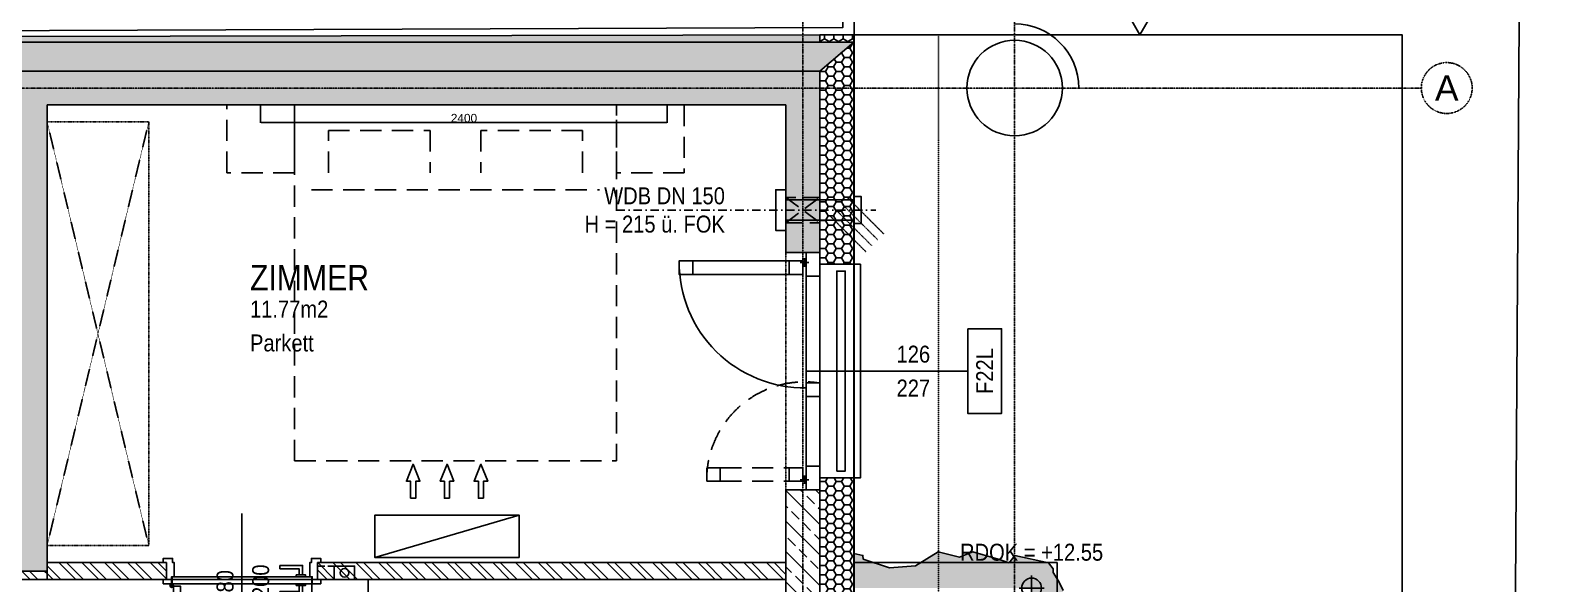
# Model space of a CAD drawing. Header units: millimetres. Extents: x -89828 to -25315, y -35442 to 69272.
# Drawn here: x -34654 to -25745, y 17644 to 20911 of the extents above; entities that cross this region are included whole.
import ezdxf
from ezdxf.enums import TextEntityAlignment as Align

# ---------------------------------------------------------------- set-up
doc = ezdxf.new("R2010")
doc.units = ezdxf.units.MM
doc.linetypes.add('HIDDEN2', pattern=[0.1875, 0.125, -0.0625])
doc.linetypes.add('STRICHPUNKT', pattern=[1, 0.5, -0.25, 0, -0.25])
for name, color, linetype in [('00_HLP---------M0', 6, 'Continuous'), ('00_HLP-G00-L04-M0', 6, 'Continuous'), ('01-BFL-G00-L04-M0', 10, 'Continuous'), ('01-SYM-G00-L04-M0', 8, 'Continuous'), ('01-TXT---------M0', 1, 'Continuous'), ('01-TXT---------PP', 1, 'Continuous'), ('01-TXT-G00-L04-M0', 1, 'Continuous'), ('02-ANS-G00-L04-M0', 8, 'Continuous'), ('02-AXO-G00-L04-M0', 8, 'STRICHPUNKT'), ('02-DIM-G00-L04-ACHSEN', 8, 'Continuous'), ('02-FIL-G00-L04-GRÜN', 72, 'Continuous'), ('02-FIL-G00-L04-LILA', 223, 'Continuous'), ('02-FIL-G00-L04-ORANGE', 40, 'Continuous'), ('02-FIL-G00-L04-STB', 8, 'Continuous'), ('02-HID-G00-L04-M0', 8, 'HIDDEN2'), ('02-TWA---------M0', 4, 'Continuous'), ('02-TWA-G00-L04-M0', 4, 'Continuous'), ('02-TWB-G00-L04-M0', 5, 'Continuous'), ('02-WDA---------M0', 8, 'Continuous'), ('02-WDA-G00-L04-M0', 8, 'Continuous'), ('02-ZWA---------M0', 2, 'Continuous'), ('02-ZWA-G00-L04-M0', 2, 'Continuous'), ('03-ANS-G00-L04-M0', 8, 'Continuous'), ('04-HLP---------M0', 8, 'HIDDEN2'), ('04-STO---------M0', 1, 'Continuous'), ('04-SYM---------EP', 8, 'Continuous'), ('04-SYM-G00-L04-EP', 8, 'Continuous'), ('04-TXT---------EP', 8, 'Continuous'), ('04-TXT-G00-L04-M0', 8, 'Continuous'), ('04-TXT-G00-L04-POS', 8, 'Continuous'), ('05-STO--------M0', 1, 'Continuous'), ('05-SYM---------M0', 8, 'Continuous'), ('05-SYM--------M0', 8, 'Continuous'), ('05-SYM-G00-L04-M0', 8, 'Continuous'), ('05-TXT---------PP', 8, 'Continuous'), ('05-TXT--------M0', 8, 'Continuous'), ('05-TXT-G00-L04-M0', 8, 'Continuous'), ('07-SAN---------M0', 8, 'Continuous'), ('07-SAN-G00-L04-KLIMA', 8, 'Continuous'), ('07-SAN-G00-L04-M0', 8, 'Continuous'), ('07_MOB-G00-L04-M0', 6, 'HIDDEN2'), ('09-SYM-G00-L04-GEHSTEIG', 8, 'Continuous'), ('09-VER-G00-L04-GRUNDSTÜCKSGRENZE', 161, 'Continuous')]:
    doc.layers.add(name, color=color, linetype=linetype)
doc.styles.add('ARIAL', font='arial.ttf', dxfattribs={"width": 0.85})
doc.styles.get("Standard").update_dxf_attribs({"font": 'arial.ttf'})
doc.dimstyles.new('ISO-25', dxfattribs={"dimtxt": 50, "dimasz": 2.5, "dimexe": 1.25, "dimexo": 0.625, "dimtad": 1, "dimdec": 0, "dimtxsty": 'Standard', "dimcen": 2.5, "dimadec": 0, "dimazin": 0, "dimtfac": 1, "dimtdec": 0, "dimtmove": 0, "dimatfit": 3, "dimfxl": 1, "dimarcsym": 0})
doc.dimstyles.new('pp chromy&schneider', dxfattribs={"dimscale": 0.005, "dimtxt": 25, "dimasz": 10, "dimexe": 0, "dimexo": 0, "dimgap": 5, "dimtad": 1, "dimdec": 1, "dimlfac": 100, "dimrnd": 0.1, "dimzin": 9, "dimdsep": 46, "dimtxsty": 'ARIAL', "dimblk": 'c&s kote', "dimcen": 0, "dimse1": 1, "dimse2": 1, "dimclrd": 8, "dimclrt": 8, "dimadec": 0, "dimazin": 0, "dimtfac": 0.75, "dimtdec": 1, "dimtix": 1, "dimtmove": 2, "dimatfit": 0, "dimldrblk": 'NONE', "dimfxl": 1, "dimtolj": 1, "dimlwd": -1, "dimarcsym": 0})
pattern_1 = [(90, (-114957.16, -39290.578), (-27.4963, 47.625), [31.75, -63.5]), (210, (-114957.16, -39290.578), (-27.49631, -47.624994), [31.75, -63.5]), (150, (-114957.16, -39290.578), (-54.99261, 6e-06), [-63.5, 31.75])]
pattern_2 = [(135, (-114957.16, -39290.58), (-67.35192, -67.35192), []), (135, (-114957.16, -39245.68), (-67.35192, -67.35192), [])]
pattern_3 = [(180, (42.84, 5709.422), (-47.625, -27.4963), [31.75, -63.5]), (300, (42.84, 5709.422), (47.624994, -27.49631), [31.75, -63.5]), (240, (42.84, 5709.422), (-6e-06, -54.99261), [-63.5, 31.75])]

# ---------------------------------------------------------------- blocks, each defined once
blk = doc.blocks.new('*D274')
at = {"color": 0, "lineweight": -2, "transparency": 16777216}
for p, q in [((-33294.5, 20468.8), (-33294.5, 20364.1)), ((-30894.5, 20468.8), (-30894.5, 20364.1)), ((-33292, 20365.4), (-30897, 20365.4))]:
    blk.add_line(p, q, dxfattribs=at)
at = {"color": 0, "transparency": 16777216}
for points in [[(-33292, 20365.8), (-33292, 20364.9), (-33294.5, 20365.4)], [(-30897, 20365.8), (-30897, 20364.9), (-30894.5, 20365.4)]]:
    blk.add_solid(points, dxfattribs=at)
at = {"layer": 'Defpoints', "color": 0, "transparency": 16777216}
for p in [(-33294.5, 20469.4), (-30894.5, 20469.4), (-30894.5, 20365.4)]:
    blk.add_point(p, dxfattribs=at)
at = {"color": 0, "transparency": 16777216, "insert": (-32094.5, 20391.5), "char_height": 50, "attachment_point": 5}
blk.add_mtext('2400', dxfattribs=at)
blk = doc.blocks.new('05-TXT')
at = {"layer": '05-TXT--------M0'}
blk.add_line((-0.4, 0), (0.4, 0), dxfattribs=at)
at = {"layer": '05-TXT--------M0', "color": 8, "style": 'ARIAL', "width": 0.85}
blk.add_attdef('BREITE', text='', height=0.1, dxfattribs=at).set_placement((0, 0.05), align=Align.CENTER)
blk.add_attdef('HÖHE', text='', height=0.1, rotation=360, dxfattribs=at).set_placement((0, -0.06), align=Align.TOP_CENTER)
blk = doc.blocks.new('04-TXT')
blk.add_line((0, 0), (0.9529, 0))
at = {"layer": '04-TXT---------EP', "color": 8, "style": 'ARIAL', "width": 0.85}
blk.add_attdef('WIDTH', text='', height=0.1, dxfattribs=at).set_placement((0.6322, 0.05), align=Align.CENTER)
blk.add_attdef('HEIGHT', text='', height=0.1, dxfattribs=at).set_placement((0.6322, -0.05), align=Align.TOP_CENTER)
blk = doc.blocks.new('01-SQM')
at = {"layer": '01-TXT---------M0', "color": 1, "style": 'ARIAL', "width": 0.85}
blk.add_attdef('ROOM', (0, 0), '', height=0.15, dxfattribs=at)
blk.add_attdef('AREA', text='', height=0.1, dxfattribs=at).set_placement((0, -0.06), align=Align.TOP_LEFT)
at = {"layer": '01-TXT---------PP', "color": 1, "style": 'ARIAL', "width": 0.85}
blk.add_attdef('NR', text='', height=0.15, dxfattribs=at).set_placement((-0.1173, 0), align=Align.RIGHT)
blk.add_attdef('FLOOR', text='', height=0.1, dxfattribs=at).set_placement((0, -0.26), align=Align.TOP_LEFT)
blk = doc.blocks.new('TÜR-80_10er-WAND')
at = {"layer": '00_HLP---------M0'}
blk.add_lwpolyline([(0.4115, -0.025), (-0.4115, -0.025), (-0.4115, -0.025), (-0.4115, 0.017), (0.4115, 0.017)], close=True, dxfattribs=at)
for points in [[(0.4, 0.017), (-0.4, 0.017)], [(-0.375, 0.017), (-0.375, 0.027), (-0.32, 0.027), (-0.32, 0.017)], [(-0.3575, 0.027), (-0.3575, 0.083), (-0.2225, 0.083)], [(-0.3375, 0.027), (-0.3375, 0.063), (-0.2225, 0.063)], [(-0.2225, 0.063), (-0.2225, 0.083)], [(-0.375, -0.025), (-0.375, -0.035), (-0.32, -0.035), (-0.32, -0.025)], [(-0.3575, -0.035), (-0.3575, -0.091), (-0.2225, -0.091)], [(-0.3375, -0.035), (-0.3375, -0.071), (-0.2225, -0.071)], [(-0.2225, -0.071), (-0.2225, -0.091)]]:
    blk.add_lwpolyline(points, dxfattribs=at)
at = {"layer": '02-ZWA---------M0'}
for points in [[(-0.445, 0.1), (-0.445, 0)], [(0.445, 0.1), (0.445, 0)]]:
    blk.add_lwpolyline(points, dxfattribs=at)
at = {"layer": '05-STO--------M0'}
for points in [[(-0.465, 0.1), (-0.465, 0.125), (-0.41, 0.125), (-0.41, 0.1), (-0.4, 0.1), (-0.4, 0.017), (-0.415, 0.017), (-0.415, -0.025), (-0.465, -0.025), (-0.465, 0)], [(0.465, 0.1), (0.465, 0.125), (0.41, 0.125), (0.41, 0.1), (0.4, 0.1), (0.4, 0.017), (0.415, 0.017), (0.415, -0.025), (0.465, -0.025), (0.465, 0)]]:
    blk.add_lwpolyline(points, dxfattribs=at)
at = {"layer": '05-SYM---------M0'}
for points in [[(0.352, -0.8085), (0.296, -0.8085), (0.296, -0.6735)], [(0.316, -0.6735), (0.296, -0.6735)], [(0.352, -0.7885), (0.316, -0.7885), (0.316, -0.6735)], [(0.414, -0.8085), (0.47, -0.8085), (0.47, -0.6735)], [(0.414, -0.7885), (0.45, -0.7885), (0.45, -0.6735)], [(0.45, -0.6735), (0.47, -0.6735)], [(0.362, -0.826), (0.352, -0.826), (0.352, -0.771), (0.362, -0.771)], [(0.404, -0.826), (0.414, -0.826), (0.414, -0.771), (0.404, -0.771)]]:
    blk.add_lwpolyline(points, dxfattribs=at)
at = {"layer": '05-SYM--------M0'}
blk.add_lwpolyline([(0.404, -0.0395), (0.404, -0.8625), (0.404, -0.8625), (0.362, -0.8625), (0.362, -0.0395)], close=True, dxfattribs=at)
for points in [[(0.41, -0.036), (0.42, -0.036)], [(0.415, -0.031), (0.415, -0.041)]]:
    blk.add_lwpolyline(points, dxfattribs=at)
blk.add_circle((0.415, -0.036), 0.01, dxfattribs=at)
blk.add_arc((0.415, -0.036), 0.8282, 176.33088, 266.33088, dxfattribs=at)
blk = doc.blocks.new('FENSTER_140')
at = {"layer": '02-WDA---------M0'}
for points in [[(0.07, -0.2), (0.07, -0.4)], [(1.33, -0.2), (1.33, -0.4)]]:
    blk.add_lwpolyline(points, dxfattribs=at)
at = {"layer": '04-HLP---------M0', "linetype": 'Continuous'}
for points in [[(0.13, 0.55), (0.13, 0.63), (0.05, 0.63), (0.05, 0.55)], [(0.13, -0.1), (0.13, -0.02), (0.05, -0.02), (0.05, -0.1)]]:
    blk.add_lwpolyline(points, close=True, dxfattribs=at)
for points in [[(0.05, 0.55), (0.05, -0.02)], [(0.13, 0.55), (0.13, -0.02)]]:
    blk.add_lwpolyline(points, dxfattribs=at)
at = {"layer": '04-HLP---------M0'}
for points in [[(1.27, 0.3874), (1.27, 0.4674), (1.35, 0.4674), (1.35, 0.3874)], [(1.27, -0.1), (1.27, -0.02), (1.35, -0.02), (1.35, -0.1)]]:
    blk.add_lwpolyline(points, close=True, dxfattribs=at)
for points in [[(1.27, 0.3874), (1.27, -0.02)], [(1.35, 0.3874), (1.35, -0.02)], [(0.059, -0.135), (0.059, -0.085)], [(1.341, -0.135), (1.341, -0.085)], [(0.034, -0.11), (0.084, -0.11)], [(1.366, -0.11), (1.316, -0.11)]]:
    blk.add_lwpolyline(points, dxfattribs=at)
at = {"layer": '04-HLP---------M0', "linetype": 'Continuous'}
blk.add_arc((0.059, -0.11), 0.74, 359.09057, 90.46457, dxfattribs=at)
at = {"layer": '04-HLP---------M0'}
blk.add_arc((1.341, -0.11), 0.5775, 89.17818, 188.24632, dxfattribs=at)
at = {"layer": '04-STO---------M0'}
for points in [[(0.14, -0.2), (0, -0.2), (0, -0.12), (0.14, -0.12)], [(0.77, -0.2), (0.85, -0.2), (0.85, -0.12), (0.77, -0.12)], [(1.26, -0.2), (1.4, -0.2), (1.4, -0.12), (1.26, -0.12)]]:
    blk.add_lwpolyline(points, close=True, dxfattribs=at)
at = {"layer": '04-SYM---------EP'}
for p, q in [((1.26, -0.12), (0.14, -0.12)), ((1.26, -0.2), (0.14, -0.2))]:
    blk.add_line(p, q, dxfattribs=at)
blk = doc.blocks.new('BETT')
for points in [[(0, 0.95), (-0.4, 0.95), (-0.4, 1.35), (0, 1.35)], [(0, -1.35), (-0.4, -1.35), (-0.4, -0.95), (0, -0.95)]]:
    blk.add_lwpolyline(points, close=True)
at = {"flags": 128}
blk.add_lwpolyline([(-2.1, 0.95), (-2.1, -0.95), (0, -0.95), (0, 0.95)], close=True, dxfattribs=at)
for points in [[(-0.5, 0.85), (-0.5, -0.85)], [(-0.4, 0.75), (-0.15, 0.75), (-0.15, 0.15), (-0.4, 0.15)], [(-0.4, -0.75), (-0.15, -0.75), (-0.15, -0.15), (-0.4, -0.15)]]:
    blk.add_lwpolyline(points)
blk = doc.blocks.new('WANDLÜFER')
at = {"layer": '02-TWA---------M0', "linetype": 'HIDDEN2', "ltscale": 0.75}
for points in [[(0.075, 0), (0.075, -0.2), (-0.075, -0.2), (-0.075, 0), (0.075, 0)], [(-0.075, 0), (0.075, -0.2)], [(0.075, 0), (-0.075, -0.2)]]:
    blk.add_lwpolyline(points, dxfattribs=at)
at = {"layer": '07-SAN---------M0', "linetype": 'STRICHPUNKT', "ltscale": 0.1}
blk.add_lwpolyline([(0, 1), (0, -0.53)], dxfattribs=at)
at = {"layer": '07-SAN---------M0'}
for points in [[(0, 0), (-0.12, 0), (-0.12, 0.06), (0.12, 0.06), (0.12, 0)], [(0.08, -0.4), (-0.08, -0.4), (-0.08, -0.445), (0.08, -0.445)]]:
    blk.add_lwpolyline(points, close=True, dxfattribs=at)
for points in [[(-0.06, 0), (-0.06, -0.4)], [(0.06, 0), (0.06, -0.4)]]:
    blk.add_lwpolyline(points, dxfattribs=at)
blk = doc.blocks.new('c&s kote')
at = {"color": 8}
for p, q in [((0, -2), (0, 2)), ((0, 2), (0, -2)), ((-2, 0), (2, 0)), ((2, 0), (-2, 0))]:
    blk.add_line(p, q, dxfattribs=at)
blk.add_circle((0, 0), 0.5, dxfattribs=at)
blk = doc.blocks.new('*D345')
at = {"layer": '02-DIM-G00-L04-ACHSEN', "color": 0, "lineweight": -2, "transparency": 16777216}
blk.add_line((-29794.5, 20883.1), (-26557.2, 20883.1), dxfattribs=at)
at = {"layer": '02-DIM-G00-L04-ACHSEN', "color": 8, "transparency": 16777216}
blk.add_line((-26557.2, 20883.1), (-26557.2, 20569.5), dxfattribs=at)
at = {"layer": 'Defpoints', "color": 0, "transparency": 16777216}
for p in [(-29794.5, 20883.1), (-29794.5, 20569.4), (-26557.2, 20569.4)]:
    blk.add_point(p, dxfattribs=at)
at = {"layer": '02-DIM-G00-L04-ACHSEN', "color": 8, "transparency": 16777216, "xscale": 0.05, "yscale": 0.05, "zscale": 0.05}
for p, rotation in [((-26557.2, 20883.1), 90), ((-26557.2, 20569.4), 270)]:
    blk.add_blockref('c&s kote', p, dxfattribs=dict(at, rotation=rotation))
at = {"layer": '02-DIM-G00-L04-ACHSEN', "color": 8, "transparency": 16777216, "insert": (-26557.3, 20726.3), "char_height": 0.125, "attachment_point": 5, "rotation": 90, "style": 'ARIAL'}
blk.add_mtext('\\A1;(31371.7)', dxfattribs=at)
blk = doc.blocks.new('_None')
blk = doc.blocks.new('*D346')
at = {"layer": '02-DIM-G00-L04-ACHSEN', "color": 8, "transparency": 16777216}
blk.add_line((-26557.2, 20569.4), (-26557.2, 16744.5), dxfattribs=at)
at = {"layer": 'Defpoints', "color": 0, "transparency": 16777216}
for p in [(-29794.5, 20569.4), (-26557.2, 16744.4), (-26444.5, 16744.4)]:
    blk.add_point(p, dxfattribs=at)
at = {"layer": '02-DIM-G00-L04-ACHSEN', "color": 8, "transparency": 16777216, "xscale": 0.05, "yscale": 0.05, "zscale": 0.05}
for p, rotation in [((-26557.2, 20569.4), 90), ((-26557.2, 16744.4), 270)]:
    blk.add_blockref('c&s kote', p, dxfattribs=dict(at, rotation=rotation))
at = {"layer": '02-DIM-G00-L04-ACHSEN', "color": 8, "transparency": 16777216, "insert": (-26557.2, 18656.9), "char_height": 0.125, "attachment_point": 5, "rotation": 90, "style": 'ARIAL'}
blk.add_mtext('\\A1;382499.9', dxfattribs=at)
blk = doc.blocks.new('*D357')
at = {"layer": '02-DIM-G00-L04-ACHSEN', "color": 8, "transparency": 16777216}
blk.add_arc((-28844.5, 20569.4), 378.3, 0.00757, 89.99243, dxfattribs=at)
at = {"layer": 'Defpoints', "color": 0, "transparency": 16777216}
for p in [(-28844.5, 23033.1), (-28517, 20758.5), (-60133.8, 20569.4), (-26444.5, 20569.4), (-28844.5, -11894.3)]:
    blk.add_point(p, dxfattribs=at)
at = {"layer": '02-DIM-G00-L04-ACHSEN', "color": 8, "transparency": 16777216, "xscale": 0.05, "yscale": 0.05, "zscale": 0.05}
for p, rotation in [((-28844.5, 20947.7), 179.9962131424511), ((-28466.3, 20569.4), 270.0037868588788)]:
    blk.add_blockref('c&s kote', p, dxfattribs=dict(at, rotation=rotation))
at = {"layer": '02-DIM-G00-L04-ACHSEN', "color": 8, "transparency": 16777216, "insert": (-28577, 20836.9), "char_height": 0.125, "attachment_point": 5, "rotation": 315, "style": 'ARIAL'}
blk.add_mtext('\\A1;90.00°', dxfattribs=at)
blk = doc.blocks.new('01-HK3')
blk.add_lwpolyline([(0, 0), (0.0423, 0.0732), (-0.0423, 0.0732)], close=True)
at = {"color": 0, "style": 'ARIAL', "width": 0.85}
blk.add_attdef('HEIGHT', text='', height=0.05, dxfattribs=at).set_placement((0, 0.35), align=Align.TOP_CENTER)
blk = doc.blocks.new('*D394')
at = {"layer": '02-DIM-G00-L04-ACHSEN', "color": 8, "transparency": 16777216}
blk.add_arc((-57014.5, -8823.9), 946.5, 179.31551, 269.99697, dxfattribs=at)
at = {"layer": 'Defpoints', "color": 0, "transparency": 16777216}
for p in [(-57014.5, 23033.1), (-60057.2, -8787.4), (-26444.5, -9190.8), (-57838, -9290.6), (-57014.5, -11894.3)]:
    blk.add_point(p, dxfattribs=at)
at = {"layer": '02-DIM-G00-L04-ACHSEN', "color": 8, "transparency": 16777216, "xscale": 0.05, "yscale": 0.05, "zscale": 0.05}
for p, rotation in [((-57961, -8812.6), 89.31399696882043), ((-57014.5, -9770.4), 359.9984866771429)]:
    blk.add_blockref('c&s kote', p, dxfattribs=dict(at, rotation=rotation))
at = {"layer": '02-DIM-G00-L04-ACHSEN', "color": 8, "transparency": 16777216, "insert": (-57687.8, -9489.1), "char_height": 0.125, "attachment_point": 5, "rotation": 314.65624, "style": 'ARIAL'}
blk.add_mtext('\\A1;90.69°', dxfattribs=at)
blk = doc.blocks.new('*D395')
at = {"layer": '02-DIM-G00-L04-ACHSEN', "color": 8, "transparency": 16777216}
blk.add_arc((-28844.5, -9162), 916.3, 270.00313, 359.30936, dxfattribs=at)
at = {"layer": 'Defpoints', "color": 0, "transparency": 16777216}
for p in [(-28844.5, 23033.1), (-60057.2, -8787.4), (-26444.5, -9190.8), (-28389.6, -9957.3), (-28844.5, -11894.3)]:
    blk.add_point(p, dxfattribs=at)
at = {"layer": '02-DIM-G00-L04-ACHSEN', "color": 8, "transparency": 16777216, "xscale": 0.05, "yscale": 0.05, "zscale": 0.05}
for p, rotation in [((-27928.3, -9173), 89.31092035926187), ((-28844.5, -10078.2), 180.001563286988)]:
    blk.add_blockref('c&s kote', p, dxfattribs=dict(at, rotation=rotation))
at = {"layer": '02-DIM-G00-L04-ACHSEN', "color": 8, "transparency": 16777216, "insert": (-28200.6, -9813.7), "char_height": 0.125, "attachment_point": 5, "rotation": 44.65624, "style": 'ARIAL'}
blk.add_mtext('\\A1;89.31°', dxfattribs=at)
blk = doc.blocks.new('türachse&qualität')
at = {"layer": '05-SYM---------M0'}
blk.add_line((-0.4, 0), (-0.4, 0), dxfattribs=at)
at = {"layer": '05-TXT---------PP'}
blk.add_lwpolyline([(-0.5, -0.25), (-0.5, 0.25), (-0.7, 0.25), (-0.7, -0.25)], close=True, dxfattribs=at)
at = {"layer": '05-TXT---------PP', "color": 8, "style": 'ARIAL', "text_generation_flag": 6, "width": 0.85}
blk.add_attdef('POS.NR.', text='', height=0.1, rotation=270, dxfattribs=at).set_placement((-0.6529, -0.0112), align=Align.TOP_CENTER)
blk = doc.blocks.new('07_Klimasifon')
at = {"layer": '00_HLP---------M0', "linetype": 'HIDDEN2', "ltscale": 0.3}
blk.add_lwpolyline([(0, -0.1), (0.08, -0.1), (0.08, 0), (0, 0)], close=True, dxfattribs=at)
at = {"layer": '07-SAN---------M0'}
blk.add_lwpolyline([(0, -0.22), (0.08, -0.22), (0.08, -0.1), (0, -0.1)], close=True, dxfattribs=at)
blk.add_circle((0.04, -0.16), 0.025, dxfattribs=at)
blk = doc.blocks.new('KLIMAGERÄT')
for points in [[(-0.425, 0), (0.425, 0), (0.425, -0.25), (-0.425, -0.25), (-0.425, 0)], [(-0.215, -0.35), (-0.215, -0.45), (-0.24, -0.45), (-0.2, -0.55), (-0.2, -0.55), (-0.16, -0.45), (-0.185, -0.45), (-0.185, -0.35), (-0.215, -0.35)], [(-0.015, -0.35), (-0.015, -0.45), (-0.04, -0.45), (0, -0.55), (0, -0.55), (0.04, -0.45), (0.015, -0.45), (0.015, -0.35), (-0.015, -0.35)], [(0.215, -0.35), (0.215, -0.45), (0.24, -0.45), (0.2, -0.55), (0.2, -0.55), (0.16, -0.45), (0.185, -0.45), (0.185, -0.35), (0.215, -0.35)]]:
    blk.add_lwpolyline(points, close=True)
blk.add_lwpolyline([(-0.425, -0.25), (0.425, 0)])
blk = doc.blocks.new('01-HK2')
for p, q in [((0.098, 0), (-0.098, 0)), ((0, -0.098), (0, 0.098))]:
    blk.add_line(p, q)
blk.add_circle((0, 0), 0.0773)
at = {"layer": '01-TXT---------M0', "color": 8, "style": 'ARIAL', "width": 0.85}
blk.add_attdef('HEIGHT', text='', height=0.1, rotation=360, dxfattribs=at).set_placement((0, 0.132), align=Align.BOTTOM_CENTER)

msp = doc.modelspace()

# ---------------------------------------------------------------- hatches: boundary and pattern name
at = {"layer": '02-FIL-G00-L04-GRÜN', "true_color": 0x636466}
h = msp.add_hatch(dxfattribs=at)
h.set_pattern_fill('AR-CONC', color=251, angle=107.04654128, style=0)
h.set_pattern_definition([(310, (42.84, 50859.42), (182.18467, 15.9391), [19.05, -209.55]), (5, (42.84, 50859.42), (-35.2428, -191.05664), [15.24, -167.64]), (259.549, (58.02, 50860.75), (146.9425, -175.1167), [16.19, -178.09]), (313.8158, (42.84, 50808.62), (271.079, 42.0423), [28.575, -314.325]), (263.3644, (65.43, 50812.13), (237.4042, -247.4256), [24.285, -267.135]), (8.816, (42.84, 50808.62), (237.4046, -247.4251), [22.86, -251.46]), (339, (68.24, 50821.32), (151.6149, 102.2655), [19.05, -209.55]), (34, (68.24, 50821.32), (61.802, -184.188), [15.24, -167.64]), (288.5486, (80.87, 50829.84), (213.4165, -81.92286), [16.19, -178.09]), (322.5, (42.84, 50859.42), (3.0886, -84.55504), [0, -165.608, 0, -170.18, 0, -168.275]), (352.5, (42.84, 50859.42), (66.81966, -100.18057), [0, -97.028, 0, -161.798, 0, -64.135]), (32.5, (-13.8, 50859.42), (135.590595, 5.72874), [0, -63.5, 0, -198.12, 0, -262.89]), (42.5, (-39.2, 50859.42), (148.12918, -25.4265), [0, -82.55, 0, -131.572, 0, -186.69])])
h.paths.add_polyline_path([(-28744.5294, 11649.4223), (-28686.2666, 11649.4223), (-28542.6478, 11732.3143), (-28587.7387, 11794.5428), (-28592.0338, 11835.3134), (-28572.7084, 11893.2503), (-28566.2666, 11949.0419), (-28607.0641, 11996.2497), (-28598.4747, 12030.5829), (-28557.6781, 12069.2073), (-28555.5306, 12137.8735), (-28574.8559, 12185.0816), (-28574.8559, 12388.9342), (-28577.0026, 12446.8712), (-28564.1199, 12552.0163), (-28574.8559, 12624.9739), (-28604.9165, 12663.5987), (-28609.2116, 12704.3692), (-28587.7387, 12770.8896), (-28570.5617, 12858.8679), (-28514.7339, 12991.9086), (-28596.3357, 13136.4328), (-28572.7169, 13196.5159), (-28592.0414, 13301.6607), (-28585.5996, 13372.4726), (-28574.8636, 13426.118), (-28521.1834, 13539.8465), (-28598.4832, 13647.1374), (-28596.3357, 13685.7618), (-28611.3634, 13697.8236), (-28609.2159, 13783.6565), (-28561.9774, 13869.4891), (-28553.389, 13916.6969), (-28568.4192, 13998.2379), (-28583.4495, 14054.0291), (-28583.4495, 14081.9247), (-28583.4495, 14105.5288), (-28589.8913, 14152.7369), (-28613.511, 14227.8404), (-28600.6274, 14277.1943), (-28598.4798, 14324.4021), (-28611.3634, 14395.214), (-28592.0389, 14586.192), (-28613.511, 14659.1496), (-28613.511, 14710.6493), (-28589.8913, 14815.7941), (-28566.27, 15084.9812), (-28598.479, 15140.7724), (-28598.479, 15185.8345), (-28570.5651, 15241.626), (-28557.6815, 15295.2715), (-28551.2618, 15553.334), (-28579.1757, 15611.2709), (-28568.4396, 15679.9371), (-28553.4093, 15810.832), (-28559.8511, 15853.7483), (-28574.9035, 16111.7726), (-28583.492, 16174.0014), (-28559.8724, 16264.1255), (-28542.0139, 16384.2913), (-28540.5478, 16502.3113), (-28579.1977, 16459.395), (-28598.5223, 16598.8731), (-28577.085, 16902.0024), (-28572.7899, 16983.5435), (-28540.5818, 17135.8964), (-28542.7293, 17333.3114), (-28570.6432, 17453.4772), (-28558.0212, 17605.3122), (-28584.7305, 17658.1437), (-28617.5653, 17710.9908), (-28616.6753, 17732.3373), (-28644.9561, 17768.9926), (-28843.0953, 17811.663), (-28877.451, 17768.7464), (-28948.3091, 17792.3505), (-29029.904, 17815.9545), (-29092.1736, 17833.121), (-29169.4734, 17800.9339), (-29296.1592, 17833.121), (-29429.2868, 17749.8357), (-29583.8865, 17739.1069), (-29738.487, 17790.2047), (-29740.2647, 17811.663), (-29794.5336, 17822.3918), (-29794.5337, 17619.4218), (-28744.5294, 17619.4218)])
at = {"layer": '02-FIL-G00-L04-LILA', "true_color": 0x636466}
h = msp.add_hatch(dxfattribs=at)
h.set_pattern_fill('HONEY', color=251, scale=10, angle=197.04654128, style=0)
h.set_pattern_definition(pattern_1)
h.paths.add_polyline_path([(-42094.5673, 20839.4223), (-42094.5673, 20859.8017), (-29994.5355, 20882.7588), (-29994.5355, 20839.4223)])
h = msp.add_hatch(dxfattribs=at)
h.set_pattern_fill('HONEY', color=251, scale=10, angle=197.04654128, style=0)
h.set_pattern_definition(pattern_1)
h.paths.add_polyline_path([(-29794.5294, 20839.4223), (-29794.5355, 20883.1383), (-29994.5355, 20883.1383), (-29994.5355, 20839.4223)])
h = msp.add_hatch(dxfattribs=at)
h.set_pattern_fill('HONEY', color=251, scale=10, angle=197.04654128, style=0)
h.set_pattern_definition(pattern_1)
h.paths.add_polyline_path([(-29794.5294, 20839.4218), (-29794.5294, 20839.4218), (-29794.5294, 20839.4223), (-29994.5355, 20839.4223), (-42294.5294, 20839.4223), (-42094.5294, 20669.4223), (-29994.5294, 20669.4223)])
h = msp.add_hatch(dxfattribs=at)
h.set_pattern_fill('HONEY', color=251, scale=10, angle=197.04654128, style=0)
h.set_pattern_definition(pattern_3)
h.paths.add_polyline_path([(-29994.5294, 20669.4223), (-29994.5294, 19599.4223), (-29994.5294, 19529.4223), (-29794.5294, 19529.4223), (-29794.5294, 20839.4218)])
h = msp.add_hatch(dxfattribs=at)
h.set_pattern_fill('HONEY', color=251, scale=10, angle=197.04654128, style=0)
h.set_pattern_definition(pattern_3)
h.paths.add_polyline_path([(-29994.5294, 18269.4223), (-29994.5294, 18199.4223), (-29994.5294, 16429.4223), (-29994.5294, 16359.4223), (-29794.5294, 16359.4223), (-29794.5294, 18269.4223)])
at = {"layer": '02-FIL-G00-L04-ORANGE', "true_color": 0x636466}
h = msp.add_hatch(dxfattribs=at)
h.set_pattern_fill('ANSI32', color=251, scale=10, angle=197.04654128, style=0)
h.set_pattern_definition(pattern_2)
h.paths.add_polyline_path([(-34754.5294, 17719.4223), (-34754.5294, 18069.4223), (-34824.5294, 18069.4223), (-34824.5294, 17669.4223), (-34554.5294, 17669.4223), (-34554.5294, 17719.4223)])
h = msp.add_hatch(dxfattribs=at)
h.set_pattern_fill('ANSI32', color=251, scale=10, angle=197.04654128, style=0)
h.set_pattern_definition(pattern_2)
h.paths.add_polyline_path([(-33849.5294, 17769.4223), (-34554.5294, 17769.4223), (-34554.5294, 17719.4223), (-34554.5294, 17669.4223), (-33849.5294, 17669.4223)])
h = msp.add_hatch(dxfattribs=at)
h.set_pattern_fill('ANSI32', color=251, scale=10, angle=197.04654128, style=0)
h.set_pattern_definition(pattern_2)
h.paths.add_polyline_path([(-30194.5294, 17769.4223), (-32959.5294, 17769.4223), (-32959.5294, 17669.4223), (-30194.5294, 17669.4223)])
at = {"layer": '02-FIL-G00-L04-STB', "true_color": 0x636466}
h = msp.add_hatch(dxfattribs=at)
h.set_pattern_fill('ANSI33', color=251, scale=20, angle=107.04654128, style=0)
h.set_pattern_definition([(45, (-114957.16, -39290.58), (-89.80256, 89.80256), []), (45, (-114867.36, -39290.58), (-89.80256, 89.80256), [63.5, -31.75])])
h.paths.add_polyline_path([(-29994.5294, 20669.4223), (-42094.5294, 20669.4223), (-42094.5294, 19619.4223), (-42014.5294, 19619.4223), (-41894.5294, 19619.4223), (-41894.5294, 20469.4223), (-38644.5294, 20469.4223), (-38644.5294, 15474.4223), (-36194.5294, 15474.4223), (-36194.5294, 13989.4223), (-35994.5294, 13989.4223), (-35994.5294, 15674.4223), (-38444.5294, 15674.4223), (-38444.5294, 20469.4223), (-34754.5294, 20469.4223), (-34754.5294, 20064.4223), (-34754.5294, 17719.4223), (-34554.5294, 17719.4223), (-34554.5294, 20469.4223), (-34554.5294, 20469.4223), (-34554.5294, 20469.4223), (-30194.5294, 20469.4223), (-30194.5294, 19599.4223), (-29994.5294, 19599.4223)])
h = msp.add_hatch(dxfattribs=at)
h.set_pattern_fill('ANSI33', color=251, scale=20, angle=197.04654128, style=0)
h.set_pattern_definition([(135, (-114957.16, -39290.58), (-89.80256, -89.80256), []), (135, (-114957.16, -39200.78), (-89.80256, -89.80256), [63.5, -31.75])])
h.paths.add_polyline_path([(-29994.5294, 18199.4223), (-30074.5294, 18199.4223), (-30194.5294, 18199.4223), (-30194.5294, 16429.4223), (-29994.5294, 16429.4223)])

# ---------------------------------------------------------------- linework, layer by layer
at = {"color": 1}
msp.add_circle((-28844.5294, 20569.421), 281.865, dxfattribs=at)
at = {"layer": '00_HLP-G00-L04-M0', "color": 251, "true_color": 0x636466}
msp.add_lwpolyline([(-28558.0212, 17605.3122), (-28584.7305, 17658.1437), (-28617.5653, 17710.9908), (-28616.6753, 17732.3373), (-28644.9561, 17768.9926), (-28843.0953, 17811.663), (-28877.451, 17768.7464), (-28948.3091, 17792.3505), (-29029.904, 17815.9545), (-29092.1736, 17833.121), (-29169.4734, 17800.9339), (-29296.1592, 17833.121), (-29429.2868, 17749.8357), (-29583.8865, 17739.1069), (-29738.487, 17790.2047), (-29740.2647, 17811.663), (-29794.5336, 17822.3918), (-29794.5337, 17619.4218)], dxfattribs=at)
at = {"layer": '01-BFL-G00-L04-M0', "color": 251, "linetype": 'HIDDEN2', "ltscale": 3, "true_color": 0x636466}
msp.add_lwpolyline([(-29494.2214, 54209.7417), (-29604.2077, 39059.9215), (-29791.1835, 21069.9026), (-29794.5334, -9443.9018), (-29787.122, -15508.9929)], dxfattribs=at)
at = {"layer": '02-ANS-G00-L04-M0', "color": 251, "true_color": 0x636466}
msp.add_lwpolyline([(-29794.5294, 18269.4223), (-29754.5294, 18269.4223), (-29754.5294, 19529.4223), (-29794.5294, 19529.4223)], dxfattribs=at)
msp.add_lwpolyline([(-29894.5296, 18309.4223), (-29894.5296, 19489.4223), (-29844.5296, 19489.4223), (-29844.5296, 18309.4223)], close=True, dxfattribs=at)
at = {"layer": '02-AXO-G00-L04-M0', "color": 251, "true_color": 0x636466}
for points in [[(-30094.531, 23033.1204), (-30094.531, -11894.3214)], [(-28844.5294, 23033.1204), (-28844.5294, -11894.3214)], [(-60133.7932, 20569.421), (-26444.5294, 20569.421)], [(-29653.1141, 19674.7999), (-29865.2462, 19886.9319)], [(-29617.7588, 19710.1552), (-29829.8908, 19922.2872)], [(-29723.8248, 19604.0892), (-29935.9569, 19816.2212)], [(-29688.4695, 19639.4445), (-29900.6015, 19851.5766)], [(-29688.4695, 19639.4445), (-29900.6015, 19851.5766)]]:
    msp.add_lwpolyline(points, dxfattribs=at)
msp.add_circle((-26294.5294, 20569.421), 150, dxfattribs=at)
at = {"layer": '02-FIL-G00-L04-LILA', "color": 251, "true_color": 0x636466}
msp.add_lwpolyline([(-29994.5294, 20669.4223), (-29794.5294, 20839.4218)], dxfattribs=at)
at = {"layer": '02-HID-G00-L04-M0', "color": 251, "ltscale": 0.5, "true_color": 0x636466}
for points in [[(-29794.5355, 20883.1383), (-29294.5294, 20883.1383), (-29294.5294, 11649.4223)], [(-29794.5294, 19529.4223), (-29794.5294, 18269.4223)]]:
    msp.add_lwpolyline(points, dxfattribs=at)
at = {"layer": '02-HID-G00-L04-M0', "color": 251, "true_color": 0x636466}
msp.add_lwpolyline([(-30194.5294, 18199.4223), (-30194.5294, 19599.4223)], dxfattribs=at)
at = {"layer": '02-TWA-G00-L04-M0', "color": 251, "true_color": 0x636466}
msp.add_line((-34554.5294, 20469.4223), (-34554.5294, 17719.4223), dxfattribs=at)
for points in [[(-42094.5294, 20669.4223), (-29994.5294, 20669.4223)], [(-29994.5294, 20669.4223), (-29994.5294, 19599.4223)], [(-34554.5294, 20469.4223), (-30194.5294, 20469.4223)], [(-30194.5294, 20469.4223), (-30194.5294, 19599.4223)], [(-29994.5294, 19599.4223), (-30194.5294, 19599.4223)], [(-29994.5294, 18199.4223), (-30194.5294, 18199.4223)], [(-30194.5294, 18199.4223), (-30194.5294, 16429.4223)], [(-29994.5294, 18199.4223), (-29994.5294, 16429.4223)], [(-34754.5294, 17719.4223), (-34554.5294, 17719.4223)]]:
    msp.add_lwpolyline(points, dxfattribs=at)
at = {"layer": '02-TWB-G00-L04-M0', "color": 251, "true_color": 0x636466}
msp.add_lwpolyline([(-29604.2077, 39059.9215), (-29791.1835, 21069.9026), (-29859.6673, 21069.433), (-29858.7053, 20925.8533), (-42346.5394, 20879.6758)], dxfattribs=at)
at = {"layer": '02-WDA-G00-L04-M0', "color": 251, "true_color": 0x636466}
msp.add_lwpolyline([(-29794.5294, 20839.4223), (-29794.5355, 20883.1383), (-29994.5355, 20883.1383), (-29994.5355, 20839.4223)], close=True, dxfattribs=at)
for points in [[(-42294.5294, 20839.4223), (-29794.5294, 20839.4223)], [(-29794.5294, 20839.4223), (-29794.5294, 19529.4223)], [(-29794.5294, 18269.4223), (-29794.5294, 13689.4223)], [(-28594.5294, 11649.4223), (-28594.5294, 17769.4218), (-29794.1439, 17769.4218)]]:
    msp.add_lwpolyline(points, dxfattribs=at)
at = {"layer": '02-ZWA-G00-L04-M0', "color": 251, "true_color": 0x636466}
for p, q in [((-34554.5294, 17769.4223), (-33849.5294, 17769.4223)), ((-32959.5294, 17769.4223), (-30194.5294, 17769.4223)), ((-34824.5294, 17669.4223), (-33849.5294, 17669.4223)), ((-32959.5294, 17669.4223), (-30194.5294, 17669.4223))]:
    msp.add_line(p, q, dxfattribs=at)
msp.add_lwpolyline([(-34554.5294, 17719.4223), (-34554.5294, 17669.4223)], dxfattribs=at)
at = {"layer": '03-ANS-G00-L04-M0', "color": 251, "true_color": 0x636466}
msp.add_lwpolyline([(-35219.5294, 17669.4223), (-32659.5294, 17669.4223), (-32659.5294, 17469.4223), (-35419.5294, 17469.4223), (-35419.5294, 20064.4223), (-35219.5294, 20064.4223), (-35219.5294, 17669.4223), (-35219.5294, 17669.4223)], dxfattribs=at)
at = {"layer": '07_MOB-G00-L04-M0', "color": 251, "true_color": 0x636466}
msp.add_lwpolyline([(-34554.5294, 20369.4223), (-34554.5294, 17869.4223), (-33954.5294, 17869.4223), (-33954.5294, 20369.4223), (-34554.5294, 20369.4223)], close=True, dxfattribs=at)
for points in [[(-34554.5294, 20369.4223), (-33954.5294, 17869.4223)], [(-34554.5294, 17869.4223), (-33954.5294, 20369.4223)]]:
    msp.add_lwpolyline(points, dxfattribs=at)
at = {"layer": '09-SYM-G00-L04-GEHSTEIG', "color": 251, "true_color": 0x636466}
msp.add_lwpolyline([(-27357.7598, -14713.7397), (-27368.2044, -9572.6761, 0.186744235), (-26442.7811, -9136.9468, 0.22427897), (-26061.7321, -7988.0692), (-26013.897, 1205.4531), (-25973.9599, 6446.2027), (-25973.9599, 6446.2027), (-25973.9599, 6446.2027), (-25916.5138, 13339.9043), (-25859.3193, 22188.7265), (-25859.3193, 22188.7265), (-25859.3193, 22188.7265), (-25785.4452, 35810.7392), (-25745.3783, 41926.049)], format="xyb", dxfattribs=at)
at = {"layer": '09-VER-G00-L04-GRUNDSTÜCKSGRENZE', "color": 251, "true_color": 0x636466}
msp.add_lwpolyline([(-29794.5334, -9443.9018), (-40957.6036, -9316.6054), (-57452.7981, -9113.1801), (-57360.3311, 20830.8382), (-84278.385, 20779.7671), (-84408.3801, 20780.4306), (-84325.8559, 36948.1189), (-84316.0948, 38860.4555), (-69322.3224, 38976.651), (-46959.5657, 39032.1927), (-47077.253, 20849.6952), (-46943.0344, 20850.6028), (-29794.5355, 20883.1383)], close=True, dxfattribs=at)

# ---------------------------------------------------------------- block references
at = {"layer": '01-SYM-G00-L04-M0', "color": 251, "true_color": 0x636466}
ref = msp.add_blockref('01-HK2', (-28744.5294, 17619.4218), dxfattribs=dict(at, xscale=757.5757580343633, yscale=757.5757580735275, zscale=757.5757580681659, rotation=1.76075916e-08))
ref.add_attrib('HEIGHT', 'RDOK = +12.55', dxfattribs={"layer": '01-TXT---------M0', "color": 8, "height": 100, "rotation": 0.00000001, "style": 'ARIAL', "width": 0.85}).set_placement((-28744.5294, 17750.8115), align=Align.BOTTOM_CENTER)
at = {"layer": '01-TXT-G00-L04-M0', "color": 251, "true_color": 0x636466, "xscale": 999.9999999999995, "yscale": 999.9999999999995, "zscale": 999.9999999999995, "rotation": 359.9999999958297}
msp.add_blockref('01-SQM', (-33357.1609, 19375.3205), dxfattribs=at).add_auto_attribs({'ROOM': 'ZIMMER', 'AREA': '11.77m2', 'FLOOR': 'Parkett'})
at = {"layer": '02-DIM-G00-L04-ACHSEN', "color": 251, "true_color": 0x636466}
ref = msp.add_blockref('01-HK3', (-28106.0886, 20883.1383), dxfattribs=dict(at, xscale=-2000.000000000487, yscale=2000.000000014344, zscale=2000, rotation=359.8230715486758))
ref.add_attrib('HEIGHT', 'GRUNDGRENZE', dxfattribs={"layer": '0', "color": 0, "extrusion": (0, 0, -1), "height": 100, "rotation": 0.17692845, "style": 'ARIAL', "text_generation_flag": 2, "width": 0.85}).set_placement((28105.1623, 21183.1369), align=Align.TOP_CENTER)
at = {"layer": '04-SYM-G00-L04-EP', "color": 251, "true_color": 0x636466, "xscale": -999.9999999999995, "yscale": 999.9999999999995, "zscale": 999.9999999999995, "rotation": 89.9999999999985}
msp.add_blockref('FENSTER_140', (-30194.5294, 19599.4223), dxfattribs=at)
at = {"layer": '04-TXT-G00-L04-M0', "color": 251, "true_color": 0x636466, "xscale": 999.9999999999995, "yscale": 999.9999999999995, "zscale": 999.9999999999995, "rotation": 359.9999999649804}
msp.add_blockref('04-TXT', (-30074.5294, 18899.4223), dxfattribs=at).add_auto_attribs({'WIDTH': '126', 'HEIGHT': '227'})
at = {"layer": '04-TXT-G00-L04-POS', "color": 251, "true_color": 0x636466}
ref = msp.add_blockref('türachse&qualität', (-29621.6034, 18899.4223), dxfattribs=dict(at, xscale=999.9999999999995, yscale=999.9999999999995, zscale=999.9999999999995, rotation=179.999996348115))
ref.add_attrib('POS.NR.', 'F22L', dxfattribs={"layer": '05-TXT---------PP', "color": 8, "height": 100, "rotation": 89.99999634, "style": 'ARIAL', "width": 0.85}).set_placement((-29021.6034, 18899.4223), align=Align.MIDDLE_CENTER)
at = {"layer": '05-SYM-G00-L04-M0', "color": 251, "true_color": 0x636466, "xscale": -999.9999999999995, "yscale": 999.9999999999995, "zscale": 999.9999999999995, "rotation": 2.234470209e-07}
msp.add_blockref('TÜR-80_10er-WAND', (-33404.5294, 17669.4223), dxfattribs=at)
at = {"layer": '05-TXT-G00-L04-M0', "color": 251, "true_color": 0x636466, "xscale": 999.9999999999995, "yscale": 999.9999999999995, "zscale": 999.9999999999995, "rotation": 89.99999999332842}
msp.add_blockref('05-TXT', (-33404.5294, 17659.4223), dxfattribs=at).add_auto_attribs({'BREITE': '80', 'HÖHE': '200'})
at = {"layer": '07-SAN-G00-L04-KLIMA', "color": 251, "true_color": 0x636466, "xscale": 999.9999999999995, "yscale": 999.9999999999995, "zscale": 999.9999999999995}
for name, p, rotation in [('KLIMAGERÄT', (-32194.5294, 17799.4223), 179.9999999974972), ('07_Klimasifon', (-32959.5294, 17669.4223), 90.00000000333358)]:
    msp.add_blockref(name, p, dxfattribs=dict(at, rotation=rotation))
at = {"layer": '07-SAN-G00-L04-M0', "color": 251, "true_color": 0x636466, "xscale": -999.9999999999995, "yscale": 999.9999999999995, "zscale": 999.9999999999995, "rotation": 89.99999998665827}
msp.add_blockref('WANDLÜFER', (-30194.5075, 19849.4223), dxfattribs=at)
at = {"layer": '07_MOB-G00-L04-M0', "color": 251, "true_color": 0x636466, "xscale": 999.9999999999995, "yscale": 999.9999999999995, "zscale": 999.9999999999995, "rotation": 90.00000002334386}
msp.add_blockref('BETT', (-32144.5294, 20469.4223), dxfattribs=at)

# ---------------------------------------------------------------- texts
at = {"layer": '02-AXO-G00-L04-M0', "color": 251, "true_color": 0x636466, "insert": (-26294.5294, 20569.421), "char_height": 150, "width": 303.3, "attachment_point": 5}
msp.add_mtext('{\\fArial|b0|i0|c0|p34;A}', dxfattribs=at)
at = {"layer": '07-SAN-G00-L04-M0', "color": 251, "true_color": 0x636466, "insert": (-30554.5528, 19849.4223), "char_height": 100, "width": 1538, "attachment_point": 6, "style": 'ARIAL'}
msp.add_mtext('WDB DN 150\\PH = 215 ü. FOK', dxfattribs=at)

# ---------------------------------------------------------------- dimensions: what is measured, and where the dimension line sits
dim = msp.add_linear_dim(base=(-30894.5294, 20365.3551), p1=(-33294.5294, 20469.4223), p2=(-30894.5294, 20469.4223), dimstyle='ISO-25')
dim.commit()
dim.dimension.update_dxf_attribs({"geometry": '*D274', "text_midpoint": (-32094.5294, 20391.5088)})
at = {"layer": '02-DIM-G00-L04-ACHSEN', "color": 251, "true_color": 0x636466}
for base, line1, line2, picture, middle in [((-28516.9517, 20758.5481), ((-60133.7932, 20569.421), (-26444.5294, 20569.421)), ((-28844.5294, 23033.1204), (-28844.5294, -11894.3214)), '*D357', (-28577.0005, 20836.9499)), ((-57838.0019, -9290.6073), ((-57014.5294, 23033.1204), (-57014.5294, -11894.3214)), ((-60057.1609, -8787.4067), (-26444.5294, -9190.7583)), '*D394', (-57687.7624, -9489.121)), ((-28389.5714, -9957.2984), ((-28844.5294, 23033.1204), (-28844.5294, -11894.3214)), ((-60057.1609, -8787.4067), (-26444.5294, -9190.7583)), '*D395', (-28200.5893, -9813.6721))]:
    dim = msp.add_angular_dim_2l(base=base, line1=line1, line2=line2, dimstyle='pp chromy&schneider', override={"dimzin": 8, "dimadec": 2}, dxfattribs=at)
    dim.commit()
    dim.dimension.update_dxf_attribs({"geometry": picture, "text_midpoint": middle})
dim = msp.add_linear_dim(base=(-26557.1609, 20569.421), p1=(-29794.5355, 20883.1383), p2=(-29794.5355, 20569.421), angle=90, text='(<>)', dimstyle='pp chromy&schneider', override={"dimzin": 8, "dimse1": 0}, dxfattribs=at)
dim.commit()
dim.dimension.update_dxf_attribs({"geometry": '*D345', "text_midpoint": (-26557.2678, 20726.2797)})
dim = msp.add_linear_dim(base=(-26557.1609, 16744.4223), p1=(-29794.5355, 20569.421), p2=(-26444.5294, 16744.4223), angle=90, dimstyle='pp chromy&schneider', override={"dimzin": 8}, dxfattribs=at)
dim.commit()
dim.dimension.update_dxf_attribs({"geometry": '*D346', "text_midpoint": (-26557.2498, 18656.9216)})

doc.saveas('drawing.dxf')
